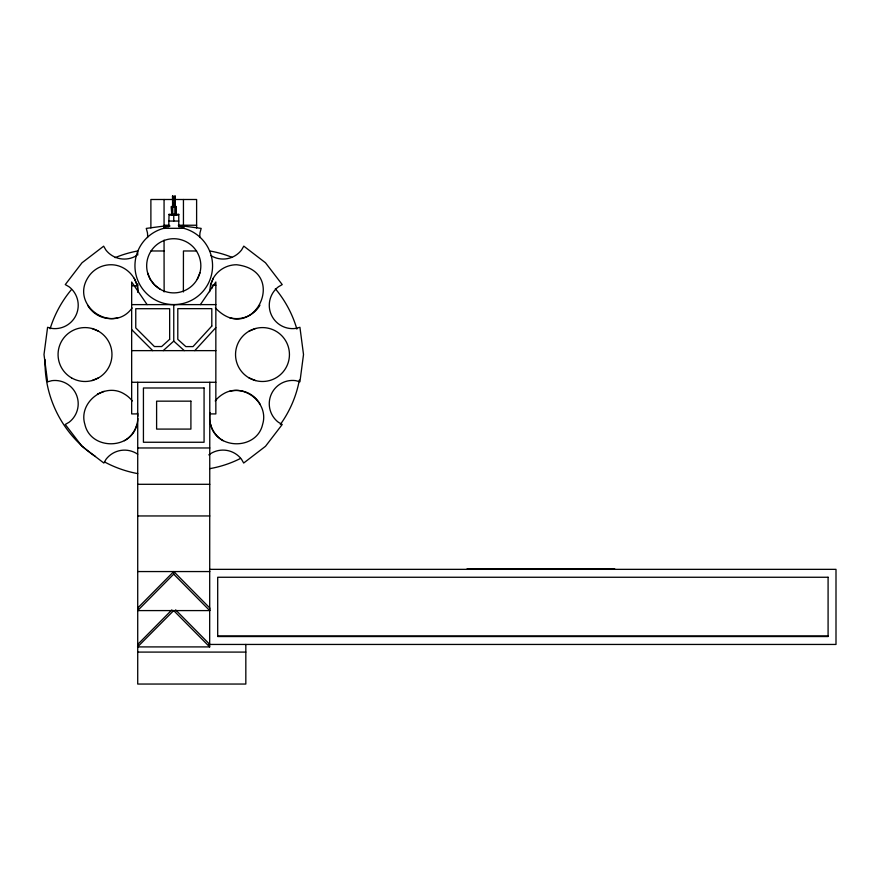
<?xml version="1.0" encoding="UTF-8"?>
<svg xmlns="http://www.w3.org/2000/svg" width="880" height="880" viewBox="0 0 880 880"><rect width="100%" height="100%" fill="white"/><g stroke="black" fill="none" stroke-linecap="round" stroke-linejoin="round"><path stroke-width="1.32" d="M173.019 199.507L174.603 199.507L174.581 200.31L172.997 200.31L172.579 195.954L172.744 206.338M183.381 291.951L183.447 250.976L196.614 250.976M174.845 206.338L175.01 195.954L174.581 200.31M174.856 215.138L174.856 202.499L172.755 202.499L172.755 215.138M137.654 610.588L137.72 608.003L173.756 571.56L209.792 608.003L209.726 610.588L137.654 610.588L173.69 574.145L173.756 571.56M172.997 200.31L173.019 195.954M209.792 382.283L209.671 646.91L137.599 646.91L137.72 644.446L171.853 609.917M163.713 226.798L168.729 226.798L169.059 214.346L178.772 214.346L178.772 226.798L183.799 226.798L183.799 228.316A38.808 38.808 0 0 1 205.546 288.068A38.808 38.808 0 0 1 141.966 288.068A38.808 38.808 0 0 1 163.713 228.316L163.713 226.798L169.983 225.973M209.649 291.698L210.551 284.823L213.257 278.223A26.95 26.95 0 0 1 236.599 264.748C290.169 271.084 252.505 346.841 215.402 307.967M174.823 207.328L175.01 195.954M210.551 284.823L213.257 278.223M136.939 424.358C131.241 450.252 90.585 450.252 84.876 424.358C78.034 402.358 104.874 381.689 124.388 394.042A26.95 26.95 0 0 1 132.286 400.983M197.208 279.345L199.914 272.811M176.264 206.525L175.89 215.138L176.264 206.525L175.01 206.525M200.365 304.612L215.842 282.007L215.842 413.919L209.792 413.919M132.11 307.967C113.047 334.664 70.598 306.207 87.571 278.223A26.95 26.95 0 0 1 110.913 264.748C125.378 264.66 137.874 277.31 137.863 291.698M194.799 350.636L215.842 327.624M178.772 214.346L178.035 215.138L169.752 215.138L169.059 214.346M137.599 646.91L173.69 610.588L209.671 646.91M163.229 350.636L173.756 341.11L173.756 304.612M91.993 380.567L98.494 377.883M255.519 380.567L249.018 377.883A26.95 26.95 0 0 1 249.018 331.199L255.519 328.504M210.562 424.358C216.271 450.252 256.927 450.252 262.625 424.358C269.467 402.347 242.616 381.744 223.124 394.042A26.95 26.95 0 0 0 215.215 400.983M97.438 394.042L104.06 391.336M164.593 225.995L146.267 228.404L147.422 232.672A23.298 23.298 0 0 1 147.554 237.545M172.755 200.541L174.823 200.541M171.402 206.525L171.754 215.138L171.402 206.525L172.579 206.525L172.755 207.328M171.754 207.328L175.89 207.328M168.729 221.056L178.772 221.056M164.065 225.236L169.235 225.236M178.277 225.236L196.614 225.236M163.713 228.316L183.799 228.316M150.887 250.976L164.065 250.976L164.131 291.951M215.842 285.23L212.212 285.23L212.212 287.925M131.659 285.747L137.72 285.747M131.659 304.612L215.842 304.612M131.659 350.636L215.842 350.636M131.659 382.283L215.842 382.283M137.72 413.919L131.659 413.919L131.659 282.007L147.103 304.612M137.72 447.964L209.792 447.964M137.72 484.297L209.792 484.297M137.72 515.955L209.792 515.955M467.137 568.744L614.68 568.744M209.792 569.349L836 569.349L836 644.446L208.879 644.446M137.72 571.56L209.792 571.56M217.701 635.965L828.091 635.965M137.72 652.091L245.828 652.091M182.897 225.984L201.179 228.393L200.024 232.672A23.298 23.298 0 0 0 199.892 237.556M178.772 226.138L183.799 226.798M91.993 328.504L98.494 331.199M160.215 289.267A27.093 27.093 0 0 1 160.215 242.341A27.093 27.093 0 0 1 200.838 265.804A27.093 27.093 0 0 1 160.215 289.267L154.495 284.823L150.293 279.345L147.587 272.811M173.756 341.11L184.272 350.636M131.659 329.593L152.713 350.636M173.69 574.145L209.726 610.588M175.648 609.917L209.792 644.446M134.255 278.223L136.95 284.823M245.828 644.446L245.828 684.046L137.72 684.046L137.72 382.283M196.614 227.953L196.614 199.496L150.887 199.496L150.887 227.953M183.447 199.496L183.447 227.458M173.756 214.346L173.756 221.056M172.579 195.954L172.579 206.525M164.065 199.496L164.065 228.569M164.065 240.141L164.065 250.976M137.72 255.101L137.72 250.976A113.179 113.179 0 0 0 115.126 257.631M137.72 283.965L137.72 292.204M137.698 454.212A23.265 23.265 0 0 0 106.062 459.239L103.851 463.056L82.005 446.292L65.252 424.468L69.08 422.257A23.298 23.298 0 0 0 51.876 380.666L47.586 381.81L44 354.541L47.586 327.294L51.865 328.438A23.331 23.331 0 0 0 69.091 286.792L65.274 284.592L82.005 262.79L103.653 246.18L105.875 249.997A23.298 23.298 0 0 0 136.554 255.607M210.925 255.596A23.298 23.298 0 0 0 241.593 249.953L243.793 246.136L265.507 262.79L282.227 284.592L278.41 286.792A23.331 23.331 0 0 0 295.636 328.438L299.926 327.294L303.512 354.541L299.926 381.777L295.636 380.633A23.331 23.331 0 0 0 278.41 422.29L282.227 424.49L265.507 446.292L243.683 463.034L241.472 459.217A23.298 23.298 0 0 0 208.813 454.894M299.365 380.039A110.484 110.484 0 0 1 280.313 424.49M240.515 458.458A110.484 110.484 0 0 1 209.792 468.644M209.792 250.976A110.484 110.484 0 0 1 231.913 257.279M275.33 288.739A110.484 110.484 0 0 1 296.868 329.087M137.83 418.55A26.95 26.95 0 0 1 124.388 440.726M137.445 412.698A26.95 26.95 0 0 1 137.83 416.218M259.941 305.173A26.95 26.95 0 0 1 229.625 317.724M249.018 377.883A26.95 26.95 0 0 0 289.443 354.541A26.95 26.95 0 0 0 249.018 331.199M223.124 440.726A26.95 26.95 0 0 1 210.056 412.698M229.625 391.347A26.95 26.95 0 0 1 259.941 403.909M117.887 317.724A26.95 26.95 0 0 1 87.571 305.173M137.72 473.605A113.179 113.179 0 0 1 104.5 461.923M95.491 456.511A113.179 113.179 0 0 1 45.045 359.689M50.105 328.768A113.179 113.179 0 0 1 71.225 289.861M211.805 326.062L193.017 346.599L185.834 346.599L177.793 339.328L177.793 308.649L211.805 308.649L211.805 326.062M169.664 339.295L161.656 346.544L154.407 346.544L135.762 327.899L135.762 308.704L169.664 308.704L169.664 339.295M204.072 387.992L143.429 387.992L143.429 442.255L204.072 442.255L204.072 387.992M190.905 401.159L156.607 401.159L156.607 429.088L190.905 429.088L190.905 401.159M828.091 577.258L217.701 577.258L217.701 636.537L828.091 636.537L828.091 577.258M71.544 377.883A26.95 26.95 0 0 0 111.969 354.541A26.95 26.95 0 0 0 71.544 331.199A26.95 26.95 0 0 0 71.544 377.883"/></g></svg>
